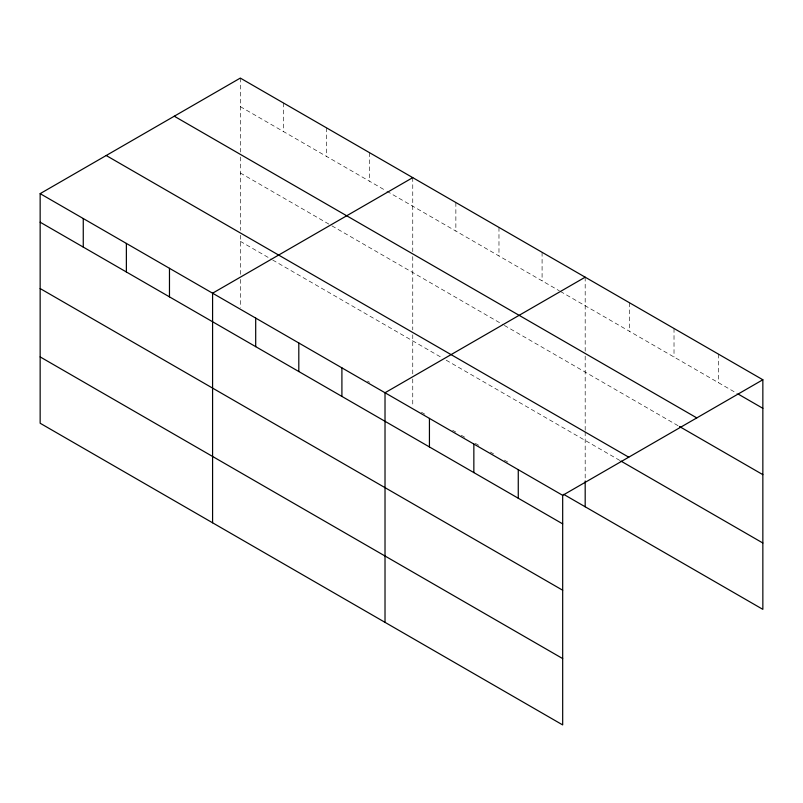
<?xml version="1.0" encoding="UTF-8"?>
<svg xmlns="http://www.w3.org/2000/svg" width="803" height="803" viewBox="0 0 803 803"><rect width="100%" height="100%" fill="white"/><g stroke="black" fill="none" stroke-linecap="round" stroke-linejoin="round"><path stroke-width="0.6" stroke-dasharray="4.01 3.01" d="M240.318 106.638L385.811 190.632M386.895 191.255L559.33 290.806M560.404 291.429L736.853 393.299M240.318 172.976L330.846 225.241M331.93 225.864L503.28 324.793M504.364 325.416L678.354 425.871M240.318 241.332L271.575 259.379M272.649 260.001L441.851 357.686M446.167 360.176L619.856 460.45M367.493 381.094L369.651 382.338M421.374 412.2L425.69 414.689M452.631 430.247L455.863 432.114M461.253 435.226L465.559 437.715M475.266 443.316L479.572 445.806M490.352 452.029L493.584 453.896M504.364 460.119L508.67 462.608M718.434 354.113L718.434 382.67M674.018 328.477L674.018 357.024M629.602 302.831L629.602 331.388M585.186 277.186L585.186 351.202M585.186 356.11L585.186 430.669M585.186 431.894L585.186 479.752M542.085 252.303L542.085 280.859M498.974 227.41L498.974 255.966M455.863 202.527L455.863 231.073M412.752 177.634L412.752 251.65M412.752 256.558L412.752 329.903M412.752 334.781L412.752 374.057M412.752 378.966L412.752 405.997M369.651 152.741L369.651 181.297M326.54 127.858L326.54 156.414M283.429 102.965L283.429 131.521M240.318 78.082L240.318 152.088M240.318 157.007L240.318 230.341M240.318 235.229L240.318 274.506M240.318 279.414L240.318 307.669"/><path stroke-width="1.2" d="M40.15 193.643L562.682 495.331L562.682 724.918L40.15 423.241L40.15 193.643L240.318 78.082L762.85 379.759L762.85 609.357L563.636 494.337M412.752 177.634L212.584 293.205L212.584 522.793M585.186 277.186L385.018 392.757L385.018 622.345M562.682 495.331L762.85 379.759M737.937 393.932L762.85 408.315M174.261 116.214L696.793 417.901M679.438 426.493L762.85 474.653M106.207 155.511L628.739 457.188M620.94 461.083L762.85 543.009M40.15 222.2L562.682 523.877M40.15 288.548L562.682 590.225M40.15 356.903L562.682 658.58M585.186 480.977L585.186 506.783M518.266 469.685L518.266 498.241M473.85 444.039L473.85 472.596M429.434 418.403L429.434 446.95M341.907 367.864L341.907 396.421M298.806 342.981L298.806 371.538M255.695 318.088L255.695 346.645M169.473 268.312L169.473 296.869M126.372 243.429L126.372 271.976M83.261 218.536L83.261 247.093"/></g></svg>
